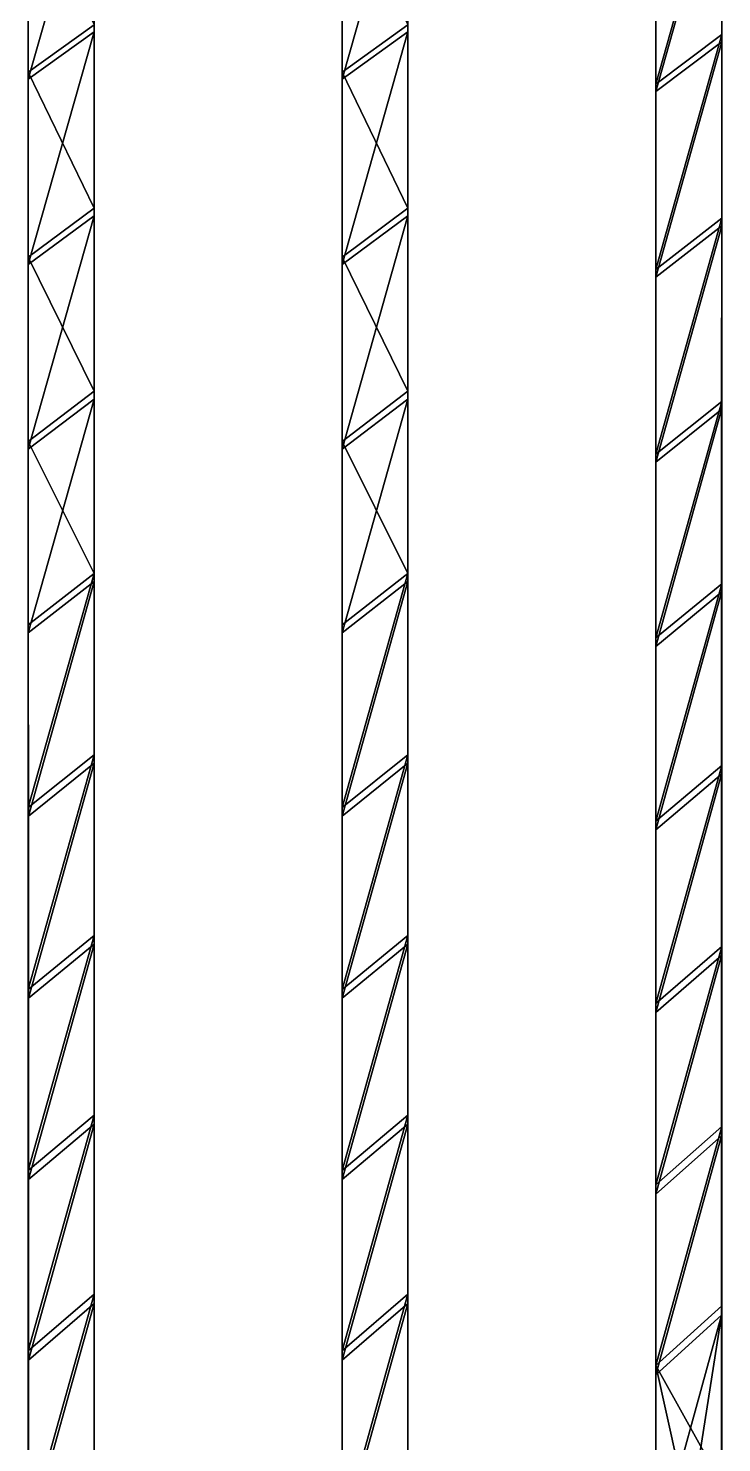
# Model space of a CAD drawing. Header units: inches. Extents: x -754 to 754, y 2181 to 6840.
# Drawn here: x -13 to 267, y 3941 to 4512 of the extents above; entities that cross this region are included whole.
import ezdxf

# ---------------------------------------------------------------- set-up
doc = ezdxf.new("R2010")
doc.units = ezdxf.units.IN
doc.header["$LTSCALE"] = 12.361043
doc.header["$MEASUREMENT"] = 0
for name, color, linetype in [('100', 7, 'CONTINUOUS'), ('111', 7, 'CONTINUOUS'), ('112', 7, 'CONTINUOUS'), ('113', 7, 'CONTINUOUS'), ('28', 7, 'CONTINUOUS'), ('32', 7, 'CONTINUOUS'), ('36', 7, 'CONTINUOUS'), ('85', 7, 'CONTINUOUS'), ('86', 7, 'CONTINUOUS'), ('87', 7, 'CONTINUOUS'), ('98', 7, 'CONTINUOUS'), ('99', 7, 'CONTINUOUS')]:
    doc.layers.add(name, color=color, linetype=linetype)

msp = doc.modelspace()

# ---------------------------------------------------------------- linework, layer by layer
at = {"layer": '100', "color": 7, "linetype": 'CONTINUOUS', "true_color": 0xa89b88}
for points in [[(139.89, 4510.57, 45458.19), (139.9, 4513.47, 45448.62), (139.89, 4585.14, 45480.23), (139.89, 4510.57, 45458.19)], [(139.9, 4439.28, 45425.71), (139.9, 4513.47, 45448.62), (139.89, 4510.57, 45458.19), (139.9, 4439.28, 45425.71)], [(139.89, 4436.26, 45435.24), (139.9, 4439.28, 45425.71), (139.89, 4510.57, 45458.19), (139.89, 4436.26, 45435.24)], [(139.9, 4365.38, 45401.9), (139.9, 4439.28, 45425.71), (139.89, 4436.26, 45435.24), (139.9, 4365.38, 45401.9)], [(139.89, 4362.23, 45411.39), (139.9, 4365.38, 45401.9), (139.89, 4436.26, 45435.24), (139.89, 4362.23, 45411.39)], [(139.9, 4291.76, 45377.18), (139.9, 4365.38, 45401.9), (139.89, 4362.23, 45411.39), (139.9, 4291.76, 45377.18)], [(139.89, 4288.51, 45386.63), (139.9, 4291.76, 45377.18), (139.89, 4362.23, 45411.39), (139.89, 4288.51, 45386.63)], [(139.88, 4215.09, 45360.97), (139.9, 4218.46, 45351.56), (139.89, 4288.51, 45386.63), (139.88, 4215.09, 45360.97)], [(139.9, 4218.46, 45351.56), (139.9, 4291.76, 45377.18), (139.89, 4288.51, 45386.63), (139.9, 4218.46, 45351.56)], [(139.9, 4145.48, 45325.05), (139.9, 4218.46, 45351.56), (139.88, 4215.09, 45360.97), (139.9, 4145.48, 45325.05)], [(139.88, 4142, 45334.42), (139.9, 4145.48, 45325.05), (139.88, 4215.09, 45360.97), (139.88, 4142, 45334.42)], [(139.9, 4072.84, 45297.65), (139.9, 4145.48, 45325.05), (139.88, 4142, 45334.42), (139.9, 4072.84, 45297.65)], [(139.88, 4069.24, 45306.98), (139.9, 4072.84, 45297.65), (139.88, 4142, 45334.42), (139.88, 4069.24, 45306.98)], [(139.9, 4000.54, 45269.37), (139.9, 4072.84, 45297.65), (139.88, 4069.24, 45306.98), (139.9, 4000.54, 45269.37)], [(139.88, 3996.82, 45278.65), (139.9, 4000.54, 45269.37), (139.88, 4069.24, 45306.98), (139.88, 3996.82, 45278.65)], [(139.9, 3928.6, 45240.21), (139.9, 4000.54, 45269.37), (139.88, 3996.82, 45278.65), (139.9, 3928.6, 45240.21)], [(139.88, 3924.77, 45249.44), (139.9, 3928.6, 45240.21), (139.88, 3996.82, 45278.65), (139.88, 3924.77, 45249.44)]]:
    msp.add_3dface(points, dxfattribs=at)
at = {"layer": '111', "color": 7, "linetype": 'CONTINUOUS', "true_color": 0xa89b88}
for points in [[(-13.39, 4566.57, 45474.83), (-13.39, 4491.41, 45452.37), (13.19, 4585.14, 45480.23), (-13.39, 4566.57, 45474.83)], [(-13.39, 4491.41, 45452.37), (13.19, 4510.57, 45458.19), (13.19, 4585.14, 45480.23), (-13.39, 4491.41, 45452.37)], [(-13.39, 4491.41, 45452.37), (-13.39, 4416.54, 45428.99), (13.19, 4510.57, 45458.19), (-13.39, 4491.41, 45452.37)], [(-13.39, 4416.54, 45428.99), (13.19, 4436.26, 45435.24), (13.19, 4510.57, 45458.19), (-13.39, 4416.54, 45428.99)], [(-13.39, 4416.54, 45428.99), (-13.39, 4341.96, 45404.68), (13.19, 4436.26, 45435.24), (-13.39, 4416.54, 45428.99)], [(-13.39, 4341.96, 45404.68), (13.19, 4362.23, 45411.39), (13.19, 4436.26, 45435.24), (-13.39, 4341.96, 45404.68)], [(-13.39, 4341.96, 45404.68), (-13.39, 4267.69, 45379.46), (13.19, 4362.23, 45411.39), (-13.39, 4341.96, 45404.68)], [(-13.39, 4267.69, 45379.46), (13.19, 4288.51, 45386.63), (13.19, 4362.23, 45411.39), (-13.39, 4267.69, 45379.46)], [(-13.39, 4267.69, 45379.46), (-13.38, 4193.73, 45353.32), (13.19, 4288.51, 45386.63), (-13.39, 4267.69, 45379.46)], [(-13.38, 4193.73, 45353.32), (13.18, 4215.09, 45360.97), (13.19, 4288.51, 45386.63), (-13.38, 4193.73, 45353.32)], [(-13.38, 4193.73, 45353.32), (-13.38, 4120.1, 45326.27), (13.18, 4215.09, 45360.97), (-13.38, 4193.73, 45353.32)], [(-13.38, 4120.1, 45326.27), (13.18, 4142, 45334.42), (13.18, 4215.09, 45360.97), (-13.38, 4120.1, 45326.27)], [(-13.38, 4120.1, 45326.27), (-13.38, 4046.82, 45298.32), (13.18, 4142, 45334.42), (-13.38, 4120.1, 45326.27)], [(-13.38, 4046.82, 45298.32), (13.18, 4069.24, 45306.98), (13.18, 4142, 45334.42), (-13.38, 4046.82, 45298.32)], [(-13.38, 4046.82, 45298.32), (-13.38, 3973.9, 45269.47), (13.18, 4069.24, 45306.98), (-13.38, 4046.82, 45298.32)], [(-13.38, 3973.9, 45269.47), (13.18, 3996.82, 45278.65), (13.18, 4069.24, 45306.98), (-13.38, 3973.9, 45269.47)], [(-13.38, 3973.9, 45269.47), (-13.38, 3901.34, 45239.72), (13.18, 3996.82, 45278.65), (-13.38, 3973.9, 45269.47)], [(-13.38, 3901.34, 45239.72), (13.18, 3924.77, 45249.44), (13.18, 3996.82, 45278.65), (-13.38, 3901.34, 45239.72)]]:
    msp.add_3dface(points, dxfattribs=at)
at = {"layer": '112', "color": 7, "linetype": 'CONTINUOUS', "true_color": 0xa89b88}
for points in [[(-13.4, 4569.32, 45465.22), (-13.4, 4494.29, 45442.8), (-13.39, 4491.41, 45452.37), (-13.4, 4569.32, 45465.22)], [(-13.39, 4566.57, 45474.83), (-13.4, 4569.32, 45465.22), (-13.39, 4491.41, 45452.37), (-13.39, 4566.57, 45474.83)], [(-13.4, 4494.29, 45442.8), (-13.4, 4419.55, 45419.45), (-13.39, 4416.54, 45428.99), (-13.4, 4494.29, 45442.8)], [(-13.39, 4491.41, 45452.37), (-13.4, 4494.29, 45442.8), (-13.39, 4416.54, 45428.99), (-13.39, 4491.41, 45452.37)], [(-13.4, 4419.55, 45419.45), (-13.4, 4345.11, 45395.19), (-13.39, 4341.96, 45404.68), (-13.4, 4419.55, 45419.45)], [(-13.39, 4416.54, 45428.99), (-13.4, 4419.55, 45419.45), (-13.39, 4341.96, 45404.68), (-13.39, 4416.54, 45428.99)], [(-13.4, 4345.11, 45395.19), (-13.4, 4270.97, 45370.01), (-13.39, 4341.96, 45404.68), (-13.4, 4345.11, 45395.19)], [(-13.39, 4341.96, 45404.68), (-13.4, 4270.97, 45370.01), (-13.39, 4267.69, 45379.46), (-13.39, 4341.96, 45404.68)], [(-13.4, 4270.97, 45370.01), (-13.4, 4197.14, 45343.92), (-13.39, 4267.69, 45379.46), (-13.4, 4270.97, 45370.01)], [(-13.39, 4267.69, 45379.46), (-13.4, 4197.14, 45343.92), (-13.38, 4193.73, 45353.32), (-13.39, 4267.69, 45379.46)], [(-13.4, 4197.14, 45343.92), (-13.4, 4123.64, 45316.92), (-13.38, 4193.73, 45353.32), (-13.4, 4197.14, 45343.92)], [(-13.38, 4193.73, 45353.32), (-13.4, 4123.64, 45316.92), (-13.38, 4120.1, 45326.27), (-13.38, 4193.73, 45353.32)], [(-13.4, 4123.64, 45316.92), (-13.4, 4050.48, 45289.01), (-13.38, 4120.1, 45326.27), (-13.4, 4123.64, 45316.92)], [(-13.38, 4120.1, 45326.27), (-13.4, 4050.48, 45289.01), (-13.38, 4046.82, 45298.32), (-13.38, 4120.1, 45326.27)], [(-13.4, 4050.48, 45289.01), (-13.4, 3977.67, 45260.21), (-13.38, 4046.82, 45298.32), (-13.4, 4050.48, 45289.01)], [(-13.38, 4046.82, 45298.32), (-13.4, 3977.67, 45260.21), (-13.38, 3973.9, 45269.47), (-13.38, 4046.82, 45298.32)], [(-13.4, 3977.67, 45260.21), (-13.4, 3905.22, 45230.51), (-13.38, 3973.9, 45269.47), (-13.4, 3977.67, 45260.21)], [(-13.38, 3973.9, 45269.47), (-13.4, 3905.22, 45230.51), (-13.38, 3901.34, 45239.72), (-13.38, 3973.9, 45269.47)]]:
    msp.add_3dface(points, dxfattribs=at)
at = {"layer": '113', "color": 7, "linetype": 'CONTINUOUS', "true_color": 0xa89b88}
for points in [[(13.19, 4510.57, 45458.19), (13.2, 4513.47, 45448.62), (13.19, 4585.14, 45480.23), (13.19, 4510.57, 45458.19)], [(13.2, 4439.28, 45425.71), (13.2, 4513.47, 45448.62), (13.19, 4510.57, 45458.19), (13.2, 4439.28, 45425.71)], [(13.19, 4436.26, 45435.24), (13.2, 4439.28, 45425.71), (13.19, 4510.57, 45458.19), (13.19, 4436.26, 45435.24)], [(13.2, 4365.38, 45401.9), (13.2, 4439.28, 45425.71), (13.19, 4436.26, 45435.24), (13.2, 4365.38, 45401.9)], [(13.19, 4362.23, 45411.39), (13.2, 4365.38, 45401.9), (13.19, 4436.26, 45435.24), (13.19, 4362.23, 45411.39)], [(13.2, 4291.76, 45377.18), (13.2, 4365.38, 45401.9), (13.19, 4362.23, 45411.39), (13.2, 4291.76, 45377.18)], [(13.19, 4288.51, 45386.63), (13.2, 4291.76, 45377.18), (13.19, 4362.23, 45411.39), (13.19, 4288.51, 45386.63)], [(13.18, 4215.09, 45360.97), (13.2, 4218.46, 45351.56), (13.19, 4288.51, 45386.63), (13.18, 4215.09, 45360.97)], [(13.2, 4218.46, 45351.56), (13.2, 4291.76, 45377.18), (13.19, 4288.51, 45386.63), (13.2, 4218.46, 45351.56)], [(13.2, 4145.48, 45325.05), (13.2, 4218.46, 45351.56), (13.18, 4215.09, 45360.97), (13.2, 4145.48, 45325.05)], [(13.18, 4142, 45334.42), (13.2, 4145.48, 45325.05), (13.18, 4215.09, 45360.97), (13.18, 4142, 45334.42)], [(13.2, 4072.84, 45297.65), (13.2, 4145.48, 45325.05), (13.18, 4142, 45334.42), (13.2, 4072.84, 45297.65)], [(13.18, 4069.24, 45306.98), (13.2, 4072.84, 45297.65), (13.18, 4142, 45334.42), (13.18, 4069.24, 45306.98)], [(13.2, 4000.54, 45269.37), (13.2, 4072.84, 45297.65), (13.18, 4069.24, 45306.98), (13.2, 4000.54, 45269.37)], [(13.18, 3996.82, 45278.65), (13.2, 4000.54, 45269.37), (13.18, 4069.24, 45306.98), (13.18, 3996.82, 45278.65)], [(13.2, 3928.6, 45240.21), (13.2, 4000.54, 45269.37), (13.18, 3996.82, 45278.65), (13.2, 3928.6, 45240.21)], [(13.18, 3924.77, 45249.44), (13.2, 3928.6, 45240.21), (13.18, 3996.82, 45278.65), (13.18, 3924.77, 45249.44)]]:
    msp.add_3dface(points, dxfattribs=at)
at = {"layer": '28', "color": 7, "linetype": 'CONTINUOUS', "true_color": 0xa89b88}
for points in [[(266.6, 4584.17, 45469.54), (266.6, 4509.56, 45447.44), (240, 4489.5, 45441.33), (266.6, 4584.17, 45469.54)], [(240, 4564.7, 45463.87), (266.6, 4584.17, 45469.54), (240, 4489.5, 45441.33), (240, 4564.7, 45463.87)], [(266.6, 4509.56, 45447.44), (266.6, 4435.25, 45424.44), (240, 4414.59, 45417.87), (266.6, 4509.56, 45447.44)], [(240, 4489.5, 45441.33), (266.6, 4509.56, 45447.44), (240, 4414.59, 45417.87), (240, 4489.5, 45441.33)], [(266.6, 4435.25, 45424.44), (266.6, 4361.23, 45400.53), (240, 4339.99, 45393.48), (266.6, 4435.25, 45424.44)], [(240, 4414.59, 45417.87), (266.6, 4435.25, 45424.44), (240, 4339.99, 45393.48), (240, 4414.59, 45417.87)], [(266.6, 4361.23, 45400.53), (266.6, 4287.51, 45375.71), (240, 4265.68, 45368.18), (266.6, 4361.23, 45400.53)], [(240, 4339.99, 45393.48), (266.6, 4361.23, 45400.53), (240, 4265.68, 45368.18), (240, 4339.99, 45393.48)], [(266.6, 4287.51, 45375.71), (266.6, 4214.09, 45350), (240, 4191.69, 45341.95), (266.6, 4287.51, 45375.71)], [(240, 4265.68, 45368.18), (266.6, 4287.51, 45375.71), (240, 4191.69, 45341.95), (240, 4265.68, 45368.18)], [(266.6, 4214.09, 45350), (266.6, 4140.99, 45323.38), (240, 4118.02, 45314.81), (266.6, 4214.09, 45350)], [(240, 4191.69, 45341.95), (266.6, 4214.09, 45350), (240, 4118.02, 45314.81), (240, 4191.69, 45341.95)], [(266.6, 4140.99, 45323.38), (266.6, 4068.23, 45295.88), (240, 4044.7, 45286.76), (266.6, 4140.99, 45323.38)], [(240, 4118.02, 45314.81), (266.6, 4140.99, 45323.38), (240, 4044.7, 45286.76), (240, 4118.02, 45314.81)], [(266.6, 4068.23, 45295.88), (266.6, 3995.83, 45267.49), (240, 3971.73, 45257.81), (266.6, 4068.23, 45295.88)], [(240, 4044.7, 45286.76), (266.6, 4068.23, 45295.88), (240, 3971.73, 45257.81), (240, 4044.7, 45286.76)], [(266.6, 3995.83, 45267.49), (266.6, 3923.78, 45238.22), (240, 3971.73, 45257.81), (266.6, 3995.83, 45267.49)], [(266.6, 3923.78, 45238.22), (253.36, 3911.51, 45233.11), (240, 3971.73, 45257.81), (266.6, 3923.78, 45238.22)], [(240, 3971.73, 45257.81), (253.36, 3911.51, 45233.11), (240, 3899.13, 45227.96), (240, 3971.73, 45257.81)]]:
    msp.add_3dface(points, dxfattribs=at)
at = {"layer": '32', "color": 7, "linetype": 'CONTINUOUS', "true_color": 0xa89b88}
for points in [[(113.3, 4569.32, 45465.22), (139.9, 4513.47, 45448.62), (113.3, 4494.29, 45442.8), (113.3, 4569.32, 45465.22)], [(139.9, 4513.47, 45448.62), (139.9, 4439.28, 45425.71), (113.3, 4494.29, 45442.8), (139.9, 4513.47, 45448.62)], [(113.3, 4494.29, 45442.8), (139.9, 4439.28, 45425.71), (113.3, 4419.55, 45419.45), (113.3, 4494.29, 45442.8)], [(139.9, 4439.28, 45425.71), (139.9, 4365.38, 45401.9), (113.3, 4419.55, 45419.45), (139.9, 4439.28, 45425.71)], [(113.3, 4419.55, 45419.45), (139.9, 4365.38, 45401.9), (113.3, 4345.11, 45395.19), (113.3, 4419.55, 45419.45)], [(139.9, 4365.38, 45401.9), (139.9, 4291.76, 45377.18), (113.3, 4345.11, 45395.19), (139.9, 4365.38, 45401.9)], [(113.3, 4345.11, 45395.19), (139.9, 4291.76, 45377.18), (113.3, 4270.97, 45370.01), (113.3, 4345.11, 45395.19)], [(139.9, 4291.76, 45377.18), (139.9, 4218.46, 45351.56), (113.3, 4197.14, 45343.92), (139.9, 4291.76, 45377.18)], [(113.3, 4270.97, 45370.01), (139.9, 4291.76, 45377.18), (113.3, 4197.14, 45343.92), (113.3, 4270.97, 45370.01)], [(139.9, 4218.46, 45351.56), (139.9, 4145.48, 45325.05), (113.3, 4123.64, 45316.92), (139.9, 4218.46, 45351.56)], [(113.3, 4197.14, 45343.92), (139.9, 4218.46, 45351.56), (113.3, 4123.64, 45316.92), (113.3, 4197.14, 45343.92)], [(139.9, 4145.48, 45325.05), (139.9, 4072.84, 45297.65), (113.3, 4050.48, 45289.01), (139.9, 4145.48, 45325.05)], [(113.3, 4123.64, 45316.92), (139.9, 4145.48, 45325.05), (113.3, 4050.48, 45289.01), (113.3, 4123.64, 45316.92)], [(139.9, 4072.84, 45297.65), (139.9, 4000.54, 45269.37), (113.3, 3977.67, 45260.21), (139.9, 4072.84, 45297.65)], [(113.3, 4050.48, 45289.01), (139.9, 4072.84, 45297.65), (113.3, 3977.67, 45260.21), (113.3, 4050.48, 45289.01)], [(139.9, 4000.54, 45269.37), (139.9, 3928.6, 45240.21), (113.3, 3905.22, 45230.51), (139.9, 4000.54, 45269.37)], [(113.3, 3977.67, 45260.21), (139.9, 4000.54, 45269.37), (113.3, 3905.22, 45230.51), (113.3, 3977.67, 45260.21)]]:
    msp.add_3dface(points, dxfattribs=at)
at = {"layer": '36', "color": 7, "linetype": 'CONTINUOUS', "true_color": 0xa89b88}
for points in [[(-13.4, 4569.32, 45465.22), (13.2, 4513.47, 45448.62), (-13.4, 4494.29, 45442.8), (-13.4, 4569.32, 45465.22)], [(13.2, 4513.47, 45448.62), (13.2, 4439.28, 45425.71), (-13.4, 4494.29, 45442.8), (13.2, 4513.47, 45448.62)], [(-13.4, 4494.29, 45442.8), (13.2, 4439.28, 45425.71), (-13.4, 4419.55, 45419.45), (-13.4, 4494.29, 45442.8)], [(13.2, 4439.28, 45425.71), (13.2, 4365.38, 45401.9), (-13.4, 4419.55, 45419.45), (13.2, 4439.28, 45425.71)], [(-13.4, 4419.55, 45419.45), (13.2, 4365.38, 45401.9), (-13.4, 4345.11, 45395.19), (-13.4, 4419.55, 45419.45)], [(13.2, 4365.38, 45401.9), (13.2, 4291.76, 45377.18), (-13.4, 4345.11, 45395.19), (13.2, 4365.38, 45401.9)], [(-13.4, 4345.11, 45395.19), (13.2, 4291.76, 45377.18), (-13.4, 4270.97, 45370.01), (-13.4, 4345.11, 45395.19)], [(13.2, 4291.76, 45377.18), (13.2, 4218.46, 45351.56), (-13.4, 4197.14, 45343.92), (13.2, 4291.76, 45377.18)], [(-13.4, 4270.97, 45370.01), (13.2, 4291.76, 45377.18), (-13.4, 4197.14, 45343.92), (-13.4, 4270.97, 45370.01)], [(13.2, 4218.46, 45351.56), (13.2, 4145.48, 45325.05), (-13.4, 4123.64, 45316.92), (13.2, 4218.46, 45351.56)], [(-13.4, 4197.14, 45343.92), (13.2, 4218.46, 45351.56), (-13.4, 4123.64, 45316.92), (-13.4, 4197.14, 45343.92)], [(13.2, 4145.48, 45325.05), (13.2, 4072.84, 45297.65), (-13.4, 4050.48, 45289.01), (13.2, 4145.48, 45325.05)], [(-13.4, 4123.64, 45316.92), (13.2, 4145.48, 45325.05), (-13.4, 4050.48, 45289.01), (-13.4, 4123.64, 45316.92)], [(13.2, 4072.84, 45297.65), (13.2, 4000.54, 45269.37), (-13.4, 3977.67, 45260.21), (13.2, 4072.84, 45297.65)], [(-13.4, 4050.48, 45289.01), (13.2, 4072.84, 45297.65), (-13.4, 3977.67, 45260.21), (-13.4, 4050.48, 45289.01)], [(13.2, 4000.54, 45269.37), (13.2, 3928.6, 45240.21), (-13.4, 3905.22, 45230.51), (13.2, 4000.54, 45269.37)], [(-13.4, 3977.67, 45260.21), (13.2, 4000.54, 45269.37), (-13.4, 3905.22, 45230.51), (-13.4, 3977.67, 45260.21)]]:
    msp.add_3dface(points, dxfattribs=at)
at = {"layer": '85', "color": 7, "linetype": 'CONTINUOUS', "true_color": 0xa89b88}
for points in [[(240.01, 4561.8, 45473.41), (240.01, 4486.45, 45450.83), (266.59, 4581.37, 45479.11), (240.01, 4561.8, 45473.41)], [(240.01, 4486.45, 45450.83), (266.59, 4506.61, 45456.97), (266.59, 4581.37, 45479.11), (240.01, 4486.45, 45450.83)], [(240.01, 4486.45, 45450.83), (240.01, 4411.4, 45427.32), (266.59, 4506.61, 45456.97), (240.01, 4486.45, 45450.83)], [(240.01, 4411.4, 45427.32), (266.59, 4432.15, 45433.92), (266.59, 4506.61, 45456.97), (240.01, 4411.4, 45427.32)], [(240.01, 4411.4, 45427.32), (240.01, 4336.65, 45402.89), (266.59, 4432.15, 45433.92), (240.01, 4411.4, 45427.32)], [(240.01, 4336.65, 45402.89), (266.58, 4357.99, 45409.97), (266.59, 4432.15, 45433.92), (240.01, 4336.65, 45402.89)], [(240.01, 4336.65, 45402.89), (240.02, 4262.22, 45377.54), (266.58, 4357.99, 45409.97), (240.01, 4336.65, 45402.89)], [(240.02, 4262.22, 45377.54), (266.58, 4284.13, 45385.11), (266.58, 4357.99, 45409.97), (240.02, 4262.22, 45377.54)], [(240.02, 4262.22, 45377.54), (240.02, 4188.1, 45351.27), (266.58, 4284.13, 45385.11), (240.02, 4262.22, 45377.54)], [(240.02, 4188.1, 45351.27), (266.58, 4210.59, 45359.35), (266.58, 4284.13, 45385.11), (240.02, 4188.1, 45351.27)], [(240.02, 4188.1, 45351.27), (240.02, 4114.34, 45324.1), (266.58, 4210.59, 45359.35), (240.02, 4188.1, 45351.27)], [(240.02, 4114.34, 45324.1), (266.58, 4137.38, 45332.7), (266.58, 4210.59, 45359.35), (240.02, 4114.34, 45324.1)], [(240.02, 4114.34, 45324.1), (240.02, 4040.94, 45296.03), (266.58, 4137.38, 45332.7), (240.02, 4114.34, 45324.1)], [(240.02, 4040.94, 45296.03), (266.58, 4064.53, 45305.16), (266.58, 4137.38, 45332.7), (240.02, 4040.94, 45296.03)], [(240.02, 4040.94, 45296.03), (240.02, 3967.92, 45267.06), (266.58, 4064.53, 45305.16), (240.02, 4040.94, 45296.03)], [(240.02, 3967.92, 45267.06), (266.58, 3992.05, 45276.75), (266.58, 4064.53, 45305.16), (240.02, 3967.92, 45267.06)], [(240.02, 3967.92, 45267.06), (240.02, 3895.29, 45237.2), (266.58, 3992.05, 45276.75), (240.02, 3967.92, 45267.06)], [(266.58, 3992.05, 45276.75), (240.02, 3895.29, 45237.2), (253.29, 3907.61, 45242.32), (266.58, 3992.05, 45276.75)], [(266.58, 3919.94, 45247.45), (266.58, 3992.05, 45276.75), (253.29, 3907.61, 45242.32), (266.58, 3919.94, 45247.45)]]:
    msp.add_3dface(points, dxfattribs=at)
at = {"layer": '86', "color": 7, "linetype": 'CONTINUOUS', "true_color": 0xa89b88}
for points in [[(240, 4564.7, 45463.87), (240, 4489.5, 45441.33), (240.01, 4561.8, 45473.41), (240, 4564.7, 45463.87)], [(240.01, 4561.8, 45473.41), (240, 4489.5, 45441.33), (240.01, 4486.45, 45450.83), (240.01, 4561.8, 45473.41)], [(240, 4489.5, 45441.33), (240, 4414.59, 45417.87), (240.01, 4486.45, 45450.83), (240, 4489.5, 45441.33)], [(240.01, 4486.45, 45450.83), (240, 4414.59, 45417.87), (240.01, 4411.4, 45427.32), (240.01, 4486.45, 45450.83)], [(240, 4414.59, 45417.87), (240, 4339.99, 45393.48), (240.01, 4411.4, 45427.32), (240, 4414.59, 45417.87)], [(240.01, 4411.4, 45427.32), (240, 4339.99, 45393.48), (240.01, 4336.65, 45402.89), (240.01, 4411.4, 45427.32)], [(240, 4339.99, 45393.48), (240, 4265.68, 45368.18), (240.01, 4336.65, 45402.89), (240, 4339.99, 45393.48)], [(240.01, 4336.65, 45402.89), (240, 4265.68, 45368.18), (240.02, 4262.22, 45377.54), (240.01, 4336.65, 45402.89)], [(240, 4265.68, 45368.18), (240, 4191.69, 45341.95), (240.02, 4262.22, 45377.54), (240, 4265.68, 45368.18)], [(240.02, 4262.22, 45377.54), (240, 4191.69, 45341.95), (240.02, 4188.1, 45351.27), (240.02, 4262.22, 45377.54)], [(240, 4191.69, 45341.95), (240, 4118.02, 45314.81), (240.02, 4188.1, 45351.27), (240, 4191.69, 45341.95)], [(240.02, 4188.1, 45351.27), (240, 4118.02, 45314.81), (240.02, 4114.34, 45324.1), (240.02, 4188.1, 45351.27)], [(240, 4118.02, 45314.81), (240, 4044.7, 45286.76), (240.02, 4114.34, 45324.1), (240, 4118.02, 45314.81)], [(240.02, 4114.34, 45324.1), (240, 4044.7, 45286.76), (240.02, 4040.94, 45296.03), (240.02, 4114.34, 45324.1)], [(240, 4044.7, 45286.76), (240, 3971.73, 45257.81), (240.02, 4040.94, 45296.03), (240, 4044.7, 45286.76)], [(240.02, 4040.94, 45296.03), (240, 3971.73, 45257.81), (240.02, 3967.92, 45267.06), (240.02, 4040.94, 45296.03)], [(240, 3971.73, 45257.81), (240, 3899.13, 45227.96), (240.02, 3967.92, 45267.06), (240, 3971.73, 45257.81)], [(240, 3899.13, 45227.96), (240.02, 3895.29, 45237.2), (240.02, 3967.92, 45267.06), (240, 3899.13, 45227.96)]]:
    msp.add_3dface(points, dxfattribs=at)
at = {"layer": '87', "color": 7, "linetype": 'CONTINUOUS', "true_color": 0xa89b88}
for points in [[(266.6, 4509.56, 45447.44), (266.6, 4584.17, 45469.54), (266.59, 4581.37, 45479.11), (266.6, 4509.56, 45447.44)], [(266.59, 4506.61, 45456.97), (266.6, 4509.56, 45447.44), (266.59, 4581.37, 45479.11), (266.59, 4506.61, 45456.97)], [(266.6, 4435.25, 45424.44), (266.6, 4509.56, 45447.44), (266.59, 4506.61, 45456.97), (266.6, 4435.25, 45424.44)], [(266.59, 4432.15, 45433.92), (266.6, 4435.25, 45424.44), (266.59, 4506.61, 45456.97), (266.59, 4432.15, 45433.92)], [(266.6, 4361.23, 45400.53), (266.6, 4435.25, 45424.44), (266.59, 4432.15, 45433.92), (266.6, 4361.23, 45400.53)], [(266.58, 4357.99, 45409.97), (266.6, 4361.23, 45400.53), (266.59, 4432.15, 45433.92), (266.58, 4357.99, 45409.97)], [(266.6, 4287.51, 45375.71), (266.6, 4361.23, 45400.53), (266.58, 4357.99, 45409.97), (266.6, 4287.51, 45375.71)], [(266.58, 4284.13, 45385.11), (266.6, 4287.51, 45375.71), (266.58, 4357.99, 45409.97), (266.58, 4284.13, 45385.11)], [(266.6, 4214.09, 45350), (266.6, 4287.51, 45375.71), (266.58, 4284.13, 45385.11), (266.6, 4214.09, 45350)], [(266.58, 4210.59, 45359.35), (266.6, 4214.09, 45350), (266.58, 4284.13, 45385.11), (266.58, 4210.59, 45359.35)], [(266.6, 4140.99, 45323.38), (266.6, 4214.09, 45350), (266.58, 4210.59, 45359.35), (266.6, 4140.99, 45323.38)], [(266.58, 4137.38, 45332.7), (266.6, 4140.99, 45323.38), (266.58, 4210.59, 45359.35), (266.58, 4137.38, 45332.7)], [(266.6, 4068.23, 45295.88), (266.6, 4140.99, 45323.38), (266.58, 4137.38, 45332.7), (266.6, 4068.23, 45295.88)], [(266.58, 4064.53, 45305.16), (266.6, 4068.23, 45295.88), (266.58, 4137.38, 45332.7), (266.58, 4064.53, 45305.16)], [(266.6, 3995.83, 45267.49), (266.6, 4068.23, 45295.88), (266.58, 4064.53, 45305.16), (266.6, 3995.83, 45267.49)], [(266.58, 3992.05, 45276.75), (266.6, 3995.83, 45267.49), (266.58, 4064.53, 45305.16), (266.58, 3992.05, 45276.75)], [(266.6, 3923.78, 45238.22), (266.6, 3995.83, 45267.49), (266.58, 3992.05, 45276.75), (266.6, 3923.78, 45238.22)], [(266.58, 3919.94, 45247.45), (266.6, 3923.78, 45238.22), (266.58, 3992.05, 45276.75), (266.58, 3919.94, 45247.45)]]:
    msp.add_3dface(points, dxfattribs=at)
at = {"layer": '98', "color": 7, "linetype": 'CONTINUOUS', "true_color": 0xa89b88}
for points in [[(113.31, 4566.57, 45474.83), (113.31, 4491.41, 45452.37), (139.89, 4585.14, 45480.23), (113.31, 4566.57, 45474.83)], [(113.31, 4491.41, 45452.37), (139.89, 4510.57, 45458.19), (139.89, 4585.14, 45480.23), (113.31, 4491.41, 45452.37)], [(113.31, 4491.41, 45452.37), (113.31, 4416.54, 45428.99), (139.89, 4510.57, 45458.19), (113.31, 4491.41, 45452.37)], [(113.31, 4416.54, 45428.99), (139.89, 4436.26, 45435.24), (139.89, 4510.57, 45458.19), (113.31, 4416.54, 45428.99)], [(113.31, 4416.54, 45428.99), (113.31, 4341.96, 45404.68), (139.89, 4436.26, 45435.24), (113.31, 4416.54, 45428.99)], [(113.31, 4341.96, 45404.68), (139.89, 4362.23, 45411.39), (139.89, 4436.26, 45435.24), (113.31, 4341.96, 45404.68)], [(113.31, 4341.96, 45404.68), (113.31, 4267.69, 45379.46), (139.89, 4362.23, 45411.39), (113.31, 4341.96, 45404.68)], [(113.31, 4267.69, 45379.46), (139.89, 4288.51, 45386.63), (139.89, 4362.23, 45411.39), (113.31, 4267.69, 45379.46)], [(113.31, 4267.69, 45379.46), (113.32, 4193.73, 45353.32), (139.89, 4288.51, 45386.63), (113.31, 4267.69, 45379.46)], [(113.32, 4193.73, 45353.32), (139.88, 4215.09, 45360.97), (139.89, 4288.51, 45386.63), (113.32, 4193.73, 45353.32)], [(113.32, 4193.73, 45353.32), (113.32, 4120.1, 45326.27), (139.88, 4215.09, 45360.97), (113.32, 4193.73, 45353.32)], [(113.32, 4120.1, 45326.27), (139.88, 4142, 45334.42), (139.88, 4215.09, 45360.97), (113.32, 4120.1, 45326.27)], [(113.32, 4120.1, 45326.27), (113.32, 4046.82, 45298.32), (139.88, 4142, 45334.42), (113.32, 4120.1, 45326.27)], [(113.32, 4046.82, 45298.32), (139.88, 4069.24, 45306.98), (139.88, 4142, 45334.42), (113.32, 4046.82, 45298.32)], [(113.32, 4046.82, 45298.32), (113.32, 3973.9, 45269.47), (139.88, 4069.24, 45306.98), (113.32, 4046.82, 45298.32)], [(113.32, 3973.9, 45269.47), (139.88, 3996.82, 45278.65), (139.88, 4069.24, 45306.98), (113.32, 3973.9, 45269.47)], [(113.32, 3973.9, 45269.47), (113.32, 3901.34, 45239.72), (139.88, 3996.82, 45278.65), (113.32, 3973.9, 45269.47)], [(113.32, 3901.34, 45239.72), (139.88, 3924.77, 45249.44), (139.88, 3996.82, 45278.65), (113.32, 3901.34, 45239.72)]]:
    msp.add_3dface(points, dxfattribs=at)
at = {"layer": '99', "color": 7, "linetype": 'CONTINUOUS', "true_color": 0xa89b88}
for points in [[(113.3, 4569.32, 45465.22), (113.3, 4494.29, 45442.8), (113.31, 4491.41, 45452.37), (113.3, 4569.32, 45465.22)], [(113.31, 4566.57, 45474.83), (113.3, 4569.32, 45465.22), (113.31, 4491.41, 45452.37), (113.31, 4566.57, 45474.83)], [(113.3, 4494.29, 45442.8), (113.3, 4419.55, 45419.45), (113.31, 4416.54, 45428.99), (113.3, 4494.29, 45442.8)], [(113.31, 4491.41, 45452.37), (113.3, 4494.29, 45442.8), (113.31, 4416.54, 45428.99), (113.31, 4491.41, 45452.37)], [(113.3, 4419.55, 45419.45), (113.3, 4345.11, 45395.19), (113.31, 4341.96, 45404.68), (113.3, 4419.55, 45419.45)], [(113.31, 4416.54, 45428.99), (113.3, 4419.55, 45419.45), (113.31, 4341.96, 45404.68), (113.31, 4416.54, 45428.99)], [(113.3, 4345.11, 45395.19), (113.3, 4270.97, 45370.01), (113.31, 4341.96, 45404.68), (113.3, 4345.11, 45395.19)], [(113.31, 4341.96, 45404.68), (113.3, 4270.97, 45370.01), (113.31, 4267.69, 45379.46), (113.31, 4341.96, 45404.68)], [(113.3, 4270.97, 45370.01), (113.3, 4197.14, 45343.92), (113.31, 4267.69, 45379.46), (113.3, 4270.97, 45370.01)], [(113.31, 4267.69, 45379.46), (113.3, 4197.14, 45343.92), (113.32, 4193.73, 45353.32), (113.31, 4267.69, 45379.46)], [(113.3, 4197.14, 45343.92), (113.3, 4123.64, 45316.92), (113.32, 4193.73, 45353.32), (113.3, 4197.14, 45343.92)], [(113.32, 4193.73, 45353.32), (113.3, 4123.64, 45316.92), (113.32, 4120.1, 45326.27), (113.32, 4193.73, 45353.32)], [(113.3, 4123.64, 45316.92), (113.3, 4050.48, 45289.01), (113.32, 4120.1, 45326.27), (113.3, 4123.64, 45316.92)], [(113.32, 4120.1, 45326.27), (113.3, 4050.48, 45289.01), (113.32, 4046.82, 45298.32), (113.32, 4120.1, 45326.27)], [(113.3, 4050.48, 45289.01), (113.3, 3977.67, 45260.21), (113.32, 4046.82, 45298.32), (113.3, 4050.48, 45289.01)], [(113.32, 4046.82, 45298.32), (113.3, 3977.67, 45260.21), (113.32, 3973.9, 45269.47), (113.32, 4046.82, 45298.32)], [(113.3, 3977.67, 45260.21), (113.3, 3905.22, 45230.51), (113.32, 3973.9, 45269.47), (113.3, 3977.67, 45260.21)], [(113.32, 3973.9, 45269.47), (113.3, 3905.22, 45230.51), (113.32, 3901.34, 45239.72), (113.32, 3973.9, 45269.47)]]:
    msp.add_3dface(points, dxfattribs=at)

doc.saveas('drawing.dxf')
